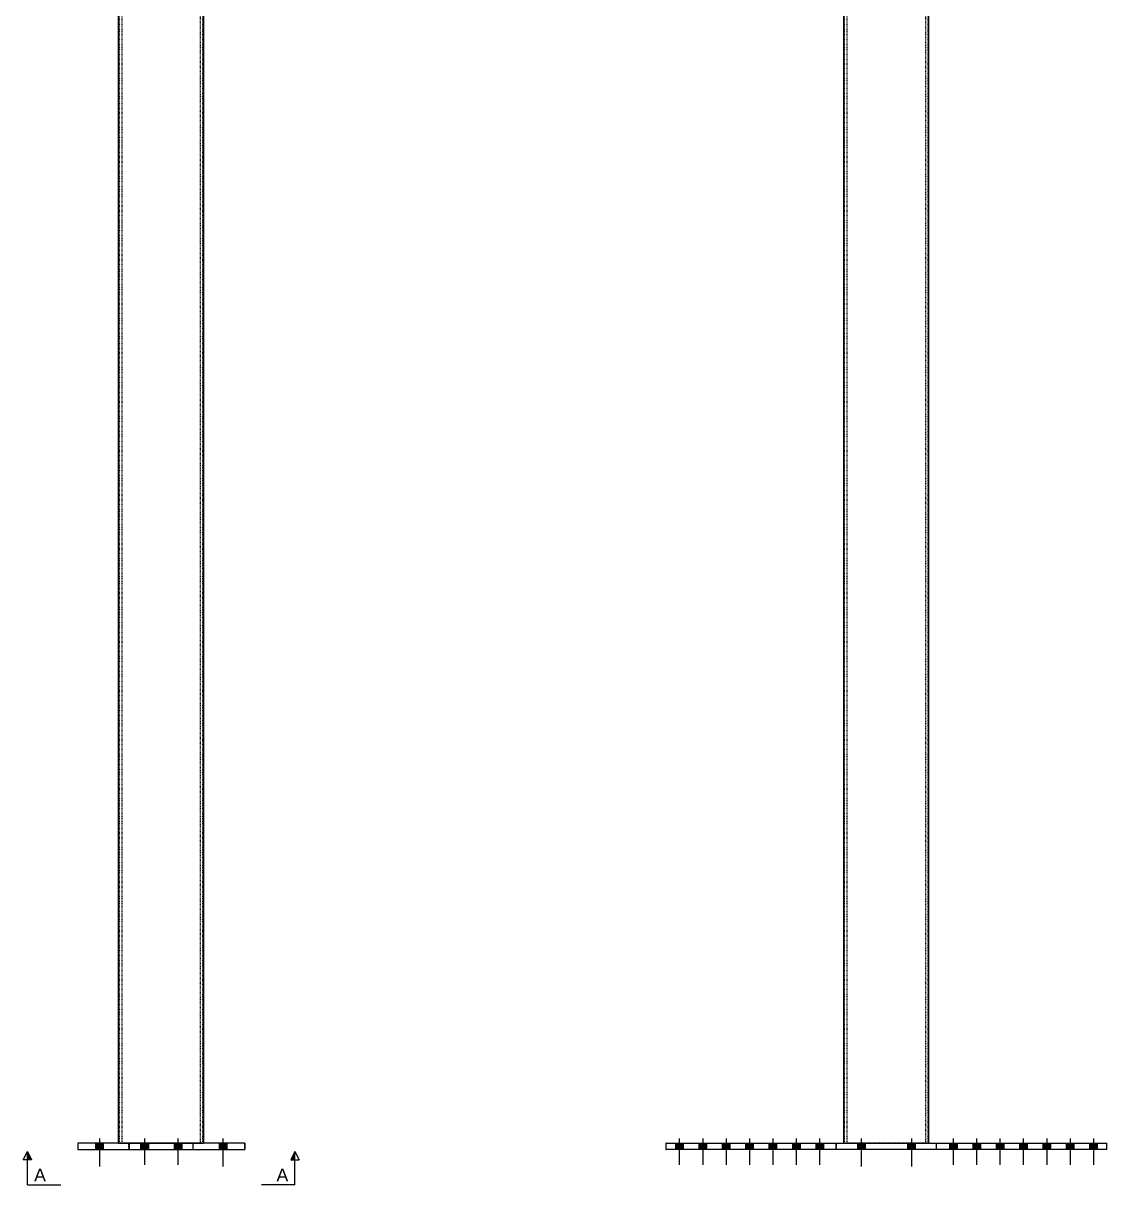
# Model space of a CAD drawing. Header units: millimetres. Extents: x 15962 to 71432, y 9666 to 72266.
# Drawn here: x 49365 to 52610, y 34282 to 37761 of the extents above; entities that cross this region are included whole.
import ezdxf

# ---------------------------------------------------------------- set-up
doc = ezdxf.new("R2010")
doc.units = ezdxf.units.MM
doc.header["$LTSCALE"] = 2
doc.linetypes.add('DXK_LINE_DOT1', pattern=[1.8814, 0.9407, -0.9407])
doc.styles.add('Arial', font='arial.ttf', dxfattribs={"height": 0.2})

msp = doc.modelspace()

# ---------------------------------------------------------------- hatches: boundary and pattern name
at = {"linetype": 'Continuous'}
for color, points in [(3, [(49605.0873, 34407.288), (49582.0873, 34407.288), (49582.0873, 34388.288), (49605.0873, 34388.288)]), (3, [(49605.0873, 34407.288), (49582.0873, 34407.288), (49582.0873, 34388.288), (49605.0873, 34388.288)]), (3, [(49717.0874, 34388.288), (49740.0874, 34388.288), (49740.0874, 34407.288), (49717.0874, 34407.288)]), (3, [(49717.0874, 34388.288), (49740.0874, 34388.288), (49740.0874, 34407.288), (49717.0874, 34407.288)]), (3, [(49717.0874, 34388.288), (49740.0874, 34388.288), (49740.0874, 34407.288), (49717.0874, 34407.288)]), (3, [(49717.0874, 34388.288), (49740.0874, 34388.288), (49740.0874, 34407.288), (49717.0874, 34407.288)]), (3, [(49717.0874, 34388.288), (49740.0874, 34388.288), (49740.0874, 34407.288), (49717.0874, 34407.288)]), (3, [(49717.0874, 34388.288), (49740.0874, 34388.288), (49740.0874, 34407.288), (49717.0874, 34407.288)]), (3, [(49717.0874, 34388.288), (49740.0874, 34388.288), (49740.0874, 34407.288), (49717.0874, 34407.288)]), (3, [(49740.0874, 34407.288), (49717.0874, 34407.288), (49717.0874, 34388.288), (49740.0874, 34388.288)]), (3, [(49740.0874, 34407.288), (49717.0874, 34407.288), (49717.0874, 34388.288), (49740.0874, 34388.288)]), (3, [(49740.0874, 34407.288), (49717.0874, 34407.288), (49717.0874, 34388.288), (49740.0874, 34388.288)]), (3, [(49740.0874, 34407.288), (49717.0874, 34407.288), (49717.0874, 34388.288), (49740.0874, 34388.288)]), (3, [(49740.0874, 34407.288), (49717.0874, 34407.288), (49717.0874, 34388.288), (49740.0874, 34388.288)]), (3, [(49740.0874, 34407.288), (49717.0874, 34407.288), (49717.0874, 34388.288), (49740.0874, 34388.288)]), (3, [(49740.0874, 34407.288), (49717.0874, 34407.288), (49717.0874, 34388.288), (49740.0874, 34388.288)]), (3, [(49817.0874, 34388.288), (49840.0874, 34388.288), (49840.0874, 34407.288), (49817.0874, 34407.288)]), (3, [(49817.0874, 34388.288), (49840.0874, 34388.288), (49840.0874, 34407.288), (49817.0874, 34407.288)]), (3, [(49817.0874, 34388.288), (49840.0874, 34388.288), (49840.0874, 34407.288), (49817.0874, 34407.288)]), (3, [(49817.0874, 34388.288), (49840.0874, 34388.288), (49840.0874, 34407.288), (49817.0874, 34407.288)]), (3, [(49817.0874, 34388.288), (49840.0874, 34388.288), (49840.0874, 34407.288), (49817.0874, 34407.288)]), (3, [(49817.0874, 34388.288), (49840.0874, 34388.288), (49840.0874, 34407.288), (49817.0874, 34407.288)]), (3, [(49817.0874, 34388.288), (49840.0874, 34388.288), (49840.0874, 34407.288), (49817.0874, 34407.288)]), (3, [(49840.0874, 34407.288), (49817.0874, 34407.288), (49817.0874, 34388.288), (49840.0874, 34388.288)]), (3, [(49840.0874, 34407.288), (49817.0874, 34407.288), (49817.0874, 34388.288), (49840.0874, 34388.288)]), (3, [(49840.0874, 34407.288), (49817.0874, 34407.288), (49817.0874, 34388.288), (49840.0874, 34388.288)]), (3, [(49840.0874, 34407.288), (49817.0874, 34407.288), (49817.0874, 34388.288), (49840.0874, 34388.288)]), (3, [(49840.0874, 34407.288), (49817.0874, 34407.288), (49817.0874, 34388.288), (49840.0874, 34388.288)]), (3, [(49840.0874, 34407.288), (49817.0874, 34407.288), (49817.0874, 34388.288), (49840.0874, 34388.288)]), (3, [(49840.0874, 34407.288), (49817.0874, 34407.288), (49817.0874, 34388.288), (49840.0874, 34388.288)]), (3, [(49952.09, 34388.288), (49975.09, 34388.288), (49975.09, 34407.288), (49952.09, 34407.288)]), (3, [(49952.09, 34388.288), (49975.09, 34388.288), (49975.09, 34407.288), (49952.09, 34407.288)]), (3, [(51341.6967, 34407.288), (51318.6967, 34407.288), (51318.6967, 34388.288), (51341.6967, 34388.288)]), (3, [(51341.6967, 34407.288), (51318.6967, 34407.288), (51318.6967, 34388.288), (51341.6967, 34388.288)]), (3, [(51411.6967, 34407.288), (51388.6967, 34407.288), (51388.6967, 34388.288), (51411.6967, 34388.288)]), (3, [(51411.6967, 34407.288), (51388.6967, 34407.288), (51388.6967, 34388.288), (51411.6967, 34388.288)]), (3, [(51481.6967, 34407.288), (51458.6967, 34407.288), (51458.6967, 34388.288), (51481.6967, 34388.288)]), (3, [(51481.6967, 34407.288), (51458.6967, 34407.288), (51458.6967, 34388.288), (51481.6967, 34388.288)]), (3, [(51551.6967, 34407.288), (51528.6967, 34407.288), (51528.6967, 34388.288), (51551.6967, 34388.288)]), (3, [(51551.6967, 34407.288), (51528.6967, 34407.288), (51528.6967, 34388.288), (51551.6967, 34388.288)]), (3, [(51621.6967, 34407.288), (51598.6967, 34407.288), (51598.6967, 34388.288), (51621.6967, 34388.288)]), (3, [(51621.6967, 34407.288), (51598.6967, 34407.288), (51598.6967, 34388.288), (51621.6967, 34388.288)]), (3, [(51691.6967, 34407.288), (51668.6967, 34407.288), (51668.6967, 34388.288), (51691.6967, 34388.288)]), (3, [(51691.6967, 34407.288), (51668.6967, 34407.288), (51668.6967, 34388.288), (51691.6967, 34388.288)]), (3, [(51761.6967, 34407.288), (51738.6967, 34407.288), (51738.6967, 34388.288), (51761.6967, 34388.288)]), (3, [(51761.6967, 34407.288), (51738.6967, 34407.288), (51738.6967, 34388.288), (51761.6967, 34388.288)]), (3, [(51863.7423, 34388.288), (51886.7423, 34388.288), (51886.7423, 34407.288), (51863.7423, 34407.288)]), (3, [(51886.7423, 34407.288), (51863.7423, 34407.288), (51863.7423, 34388.288), (51886.7423, 34388.288)]), (3, [(52013.7423, 34388.288), (52036.7423, 34388.288), (52036.7423, 34407.288), (52013.7423, 34407.288)]), (3, [(52036.7423, 34407.288), (52013.7423, 34407.288), (52013.7423, 34388.288), (52036.7423, 34388.288)]), (3, [(52138.7884, 34388.288), (52161.7884, 34388.288), (52161.7884, 34407.288), (52138.7884, 34407.288)]), (3, [(52138.7884, 34388.288), (52161.7884, 34388.288), (52161.7884, 34407.288), (52138.7884, 34407.288)]), (3, [(52208.7884, 34388.288), (52231.7884, 34388.288), (52231.7884, 34407.288), (52208.7884, 34407.288)]), (3, [(52208.7884, 34388.288), (52231.7884, 34388.288), (52231.7884, 34407.288), (52208.7884, 34407.288)]), (3, [(52278.7884, 34388.288), (52301.7884, 34388.288), (52301.7884, 34407.288), (52278.7884, 34407.288)]), (3, [(52278.7884, 34388.288), (52301.7884, 34388.288), (52301.7884, 34407.288), (52278.7884, 34407.288)]), (3, [(52348.7884, 34388.288), (52371.7884, 34388.288), (52371.7884, 34407.288), (52348.7884, 34407.288)]), (3, [(52348.7884, 34388.288), (52371.7884, 34388.288), (52371.7884, 34407.288), (52348.7884, 34407.288)]), (3, [(52418.7884, 34388.288), (52441.7884, 34388.288), (52441.7884, 34407.288), (52418.7884, 34407.288)]), (3, [(52418.7884, 34388.288), (52441.7884, 34388.288), (52441.7884, 34407.288), (52418.7884, 34407.288)]), (3, [(52488.7884, 34388.288), (52511.7884, 34388.288), (52511.7884, 34407.288), (52488.7884, 34407.288)]), (3, [(52488.7884, 34388.288), (52511.7884, 34388.288), (52511.7884, 34407.288), (52488.7884, 34407.288)]), (3, [(52558.7884, 34388.288), (52581.7884, 34388.288), (52581.7884, 34407.288), (52558.7884, 34407.288)]), (3, [(52558.7884, 34388.288), (52581.7884, 34388.288), (52581.7884, 34407.288), (52558.7884, 34407.288)]), (7, [(49390.4273, 34357.2881), (49377.9273, 34357.288), (49377.9273, 34382.288)]), (7, [(50179.2473, 34357.288), (50166.7473, 34357.288), (50179.2473, 34382.288)])]:
    msp.add_hatch(color=color, dxfattribs=at).paths.add_polyline_path(points)

# ---------------------------------------------------------------- linework, layer by layer
at = {"color": 7, "linetype": 'Continuous'}
for p, q in [((49651.0873, 34407.288), (49651.0873, 44138.288)), ((49906.0873, 34407.288), (49906.0873, 44138.288)), ((51822.7423, 34407.288), (51822.7423, 44138.288)), ((52077.7423, 34407.288), (52077.7423, 44138.288)), ((50028.5872, 34407.288), (49528.5873, 34407.288)), ((49528.5873, 34407.288), (49528.5873, 34388.288)), ((49684.0868, 34388.288), (49684.0868, 34407.288)), ((49874.0867, 34388.288), (49874.0867, 34407.288)), ((50028.5872, 34407.288), (50028.5872, 34388.288)), ((51290.2419, 34407.288), (52610.2444, 34407.288)), ((51290.2419, 34407.288), (51290.2419, 34388.288)), ((51800.2423, 34388.288), (51800.2423, 34407.288)), ((52100.2423, 34388.288), (52100.2423, 34407.288)), ((52610.2444, 34388.288), (52610.2444, 34407.288)), ((49365.4273, 34357.288), (49377.9273, 34382.288)), ((49377.9273, 34282.288), (49377.9273, 34382.288)), ((49377.9273, 34382.288), (49390.4273, 34357.2881)), ((49528.5873, 34388.288), (50028.5872, 34388.288)), ((50179.2473, 34382.288), (50166.7473, 34357.288)), ((50179.2473, 34282.288), (50179.2473, 34382.288)), ((50179.2473, 34382.288), (50191.7473, 34357.2881)), ((52610.2444, 34388.288), (51290.2419, 34388.288)), ((49390.4273, 34357.2881), (49365.4273, 34357.288)), ((50166.7473, 34357.288), (50191.7473, 34357.2881))]:
    msp.add_line(p, q, dxfattribs=at)
at = {"color": 7, "linetype": 'DXK_LINE_DOT1'}
for p, q in [((49652.0873, 34407.288), (49652.0873, 44138.288)), ((49653.5873, 34407.288), (49653.5873, 44138.288)), ((49661.5873, 34407.288), (49661.5873, 44138.288)), ((49895.5873, 44138.288), (49895.5873, 34407.288)), ((49903.5873, 34407.288), (49903.5873, 44138.288)), ((49905.0873, 44138.288), (49905.0873, 34407.288)), ((51823.7423, 34407.288), (51823.7423, 44138.288)), ((51825.2423, 34407.288), (51825.2423, 44138.288)), ((51833.2423, 34407.288), (51833.2423, 44138.288)), ((52067.2423, 44138.288), (52067.2423, 34407.288)), ((52075.2423, 34407.288), (52075.2423, 44138.288)), ((52076.7423, 44138.288), (52076.7423, 34407.288)), ((49528.5873, 34407.288), (49528.5873, 34388.288)), ((49651.0873, 34407.288), (49906.0873, 34407.288)), ((49653.5873, 34407.288), (49903.5873, 34407.288)), ((49681.8218, 34388.288), (49681.8218, 34407.288)), ((49874.0867, 34388.288), (49874.0867, 34407.288)), ((50028.5873, 34388.288), (50028.5873, 34407.288)), ((51290.4242, 34407.288), (51290.2419, 34407.288)), ((51290.4242, 34388.288), (51290.4242, 34407.288)), ((51800.2423, 34407.288), (51800.2423, 34388.288)), ((52077.7423, 34407.288), (51822.7423, 34407.288)), ((51825.2423, 34407.288), (52075.2423, 34407.288)), ((52100.2423, 34388.288), (52100.2423, 34407.288)), ((52610.06, 34388.288), (52610.06, 34407.288)), ((51290.2419, 34388.288), (51290.4242, 34388.288))]:
    msp.add_line(p, q, dxfattribs=at)
at = {"color": 3, "linetype": 'Continuous'}
for p, q in [((49582.0873, 34407.288), (49582.0873, 34388.288)), ((49582.0873, 34407.288), (49582.0873, 34388.288)), ((49593.5873, 34420.488), (49593.5873, 34337.288)), ((49593.5873, 34420.488), (49593.5873, 34337.288)), ((49605.0873, 34407.288), (49605.0873, 34388.288)), ((49605.0873, 34407.288), (49605.0873, 34388.288)), ((49717.0874, 34407.288), (49717.0874, 34388.288)), ((49717.0874, 34407.288), (49717.0874, 34388.288)), ((49717.0874, 34407.288), (49717.0874, 34388.288)), ((49717.0874, 34407.288), (49717.0874, 34388.288)), ((49717.0874, 34407.288), (49717.0874, 34388.288)), ((49717.0874, 34407.288), (49717.0874, 34388.288)), ((49717.0874, 34407.288), (49717.0874, 34388.288)), ((49717.0874, 34407.288), (49717.0874, 34388.288)), ((49717.0874, 34407.288), (49717.0874, 34388.288)), ((49717.0874, 34407.288), (49717.0874, 34388.288)), ((49717.0874, 34407.288), (49717.0874, 34388.288)), ((49717.0874, 34407.288), (49717.0874, 34388.288)), ((49717.0874, 34407.288), (49717.0874, 34388.288)), ((49717.0874, 34407.288), (49717.0874, 34388.288)), ((49728.5874, 34420.488), (49728.5874, 34342.288)), ((49728.5874, 34420.488), (49728.5874, 34342.288)), ((49728.5874, 34420.488), (49728.5874, 34342.288)), ((49728.5874, 34420.488), (49728.5874, 34342.288)), ((49728.5874, 34420.488), (49728.5874, 34342.288)), ((49728.5874, 34420.488), (49728.5874, 34342.288)), ((49728.5874, 34420.488), (49728.5874, 34342.288)), ((49728.5874, 34420.488), (49728.5874, 34342.288)), ((49728.5874, 34420.488), (49728.5874, 34342.288)), ((49728.5874, 34420.488), (49728.5874, 34342.288)), ((49728.5874, 34420.488), (49728.5874, 34342.288)), ((49728.5874, 34420.488), (49728.5874, 34342.288)), ((49728.5874, 34420.488), (49728.5874, 34342.288)), ((49728.5874, 34420.488), (49728.5874, 34342.288)), ((49740.0874, 34407.288), (49740.0874, 34388.288)), ((49740.0874, 34407.288), (49740.0874, 34388.288)), ((49740.0874, 34407.288), (49740.0874, 34388.288)), ((49740.0874, 34407.288), (49740.0874, 34388.288)), ((49740.0874, 34407.288), (49740.0874, 34388.288)), ((49740.0874, 34407.288), (49740.0874, 34388.288)), ((49740.0874, 34407.288), (49740.0874, 34388.288)), ((49740.0874, 34407.288), (49740.0874, 34388.288)), ((49740.0874, 34407.288), (49740.0874, 34388.288)), ((49740.0874, 34407.288), (49740.0874, 34388.288)), ((49740.0874, 34407.288), (49740.0874, 34388.288)), ((49740.0874, 34407.288), (49740.0874, 34388.288)), ((49740.0874, 34407.288), (49740.0874, 34388.288)), ((49740.0874, 34407.288), (49740.0874, 34388.288)), ((49817.0874, 34407.288), (49817.0874, 34388.288)), ((49817.0874, 34407.288), (49817.0874, 34388.288)), ((49817.0874, 34407.288), (49817.0874, 34388.288)), ((49817.0874, 34407.288), (49817.0874, 34388.288)), ((49817.0874, 34407.288), (49817.0874, 34388.288)), ((49817.0874, 34407.288), (49817.0874, 34388.288)), ((49817.0874, 34407.288), (49817.0874, 34388.288)), ((49817.0874, 34407.288), (49817.0874, 34388.288)), ((49817.0874, 34407.288), (49817.0874, 34388.288)), ((49817.0874, 34407.288), (49817.0874, 34388.288)), ((49817.0874, 34407.288), (49817.0874, 34388.288)), ((49817.0874, 34407.288), (49817.0874, 34388.288)), ((49817.0874, 34407.288), (49817.0874, 34388.288)), ((49817.0874, 34407.288), (49817.0874, 34388.288)), ((49828.5874, 34420.488), (49828.5874, 34342.288)), ((49828.5874, 34420.488), (49828.5874, 34342.288)), ((49828.5874, 34420.488), (49828.5874, 34342.288)), ((49828.5874, 34420.488), (49828.5874, 34342.288)), ((49828.5874, 34420.488), (49828.5874, 34342.288)), ((49828.5874, 34420.488), (49828.5874, 34342.288)), ((49828.5874, 34420.488), (49828.5874, 34342.288)), ((49828.5874, 34420.488), (49828.5874, 34342.288)), ((49828.5874, 34420.488), (49828.5874, 34342.288)), ((49828.5874, 34420.488), (49828.5874, 34342.288)), ((49828.5874, 34420.488), (49828.5874, 34342.288)), ((49828.5874, 34420.488), (49828.5874, 34342.288)), ((49828.5874, 34420.488), (49828.5874, 34342.288)), ((49828.5874, 34420.488), (49828.5874, 34342.288)), ((49840.0874, 34407.288), (49840.0874, 34388.288)), ((49840.0874, 34407.288), (49840.0874, 34388.288)), ((49840.0874, 34407.288), (49840.0874, 34388.288)), ((49840.0874, 34407.288), (49840.0874, 34388.288)), ((49840.0874, 34407.288), (49840.0874, 34388.288)), ((49840.0874, 34407.288), (49840.0874, 34388.288)), ((49840.0874, 34407.288), (49840.0874, 34388.288)), ((49840.0874, 34407.288), (49840.0874, 34388.288)), ((49840.0874, 34407.288), (49840.0874, 34388.288)), ((49840.0874, 34407.288), (49840.0874, 34388.288)), ((49840.0874, 34407.288), (49840.0874, 34388.288)), ((49840.0874, 34407.288), (49840.0874, 34388.288)), ((49840.0874, 34407.288), (49840.0874, 34388.288)), ((49840.0874, 34407.288), (49840.0874, 34388.288)), ((49952.09, 34407.288), (49952.09, 34388.288)), ((49952.09, 34407.288), (49952.09, 34388.288)), ((49963.59, 34420.488), (49963.59, 34337.288)), ((49963.59, 34420.488), (49963.59, 34337.288)), ((49975.09, 34407.288), (49975.09, 34388.288)), ((49975.09, 34407.288), (49975.09, 34388.288)), ((51318.6967, 34407.288), (51318.6967, 34388.288)), ((51318.6967, 34407.288), (51318.6967, 34388.288)), ((51330.1967, 34420.488), (51330.1967, 34342.288)), ((51330.1967, 34420.488), (51330.1967, 34342.288)), ((51341.6967, 34407.288), (51341.6967, 34388.288)), ((51341.6967, 34407.288), (51341.6967, 34388.288)), ((51388.6967, 34407.288), (51388.6967, 34388.288)), ((51388.6967, 34407.288), (51388.6967, 34388.288)), ((51400.1967, 34420.488), (51400.1967, 34342.288)), ((51400.1967, 34420.488), (51400.1967, 34342.288)), ((51411.6967, 34407.288), (51411.6967, 34388.288)), ((51411.6967, 34407.288), (51411.6967, 34388.288)), ((51458.6967, 34407.288), (51458.6967, 34388.288)), ((51458.6967, 34407.288), (51458.6967, 34388.288)), ((51470.1967, 34420.488), (51470.1967, 34342.288)), ((51470.1967, 34420.488), (51470.1967, 34342.288)), ((51481.6967, 34407.288), (51481.6967, 34388.288)), ((51481.6967, 34407.288), (51481.6967, 34388.288)), ((51528.6967, 34407.288), (51528.6967, 34388.288)), ((51528.6967, 34407.288), (51528.6967, 34388.288)), ((51540.1967, 34420.488), (51540.1967, 34342.288)), ((51540.1967, 34420.488), (51540.1967, 34342.288)), ((51551.6967, 34407.288), (51551.6967, 34388.288)), ((51551.6967, 34407.288), (51551.6967, 34388.288)), ((51598.6967, 34407.288), (51598.6967, 34388.288)), ((51598.6967, 34407.288), (51598.6967, 34388.288)), ((51610.1967, 34420.488), (51610.1967, 34342.288)), ((51610.1967, 34420.488), (51610.1967, 34342.288)), ((51621.6967, 34407.288), (51621.6967, 34388.288)), ((51621.6967, 34407.288), (51621.6967, 34388.288)), ((51668.6967, 34407.288), (51668.6967, 34388.288)), ((51668.6967, 34407.288), (51668.6967, 34388.288)), ((51680.1967, 34420.488), (51680.1967, 34342.288)), ((51680.1967, 34420.488), (51680.1967, 34342.288)), ((51691.6967, 34407.288), (51691.6967, 34388.288)), ((51691.6967, 34407.288), (51691.6967, 34388.288)), ((51738.6967, 34407.288), (51738.6967, 34388.288)), ((51738.6967, 34407.288), (51738.6967, 34388.288)), ((51750.1967, 34420.488), (51750.1967, 34342.288)), ((51750.1967, 34420.488), (51750.1967, 34342.288)), ((51761.6967, 34407.288), (51761.6967, 34388.288)), ((51761.6967, 34407.288), (51761.6967, 34388.288)), ((51863.7423, 34407.288), (51863.7423, 34388.288)), ((51863.7423, 34407.288), (51863.7423, 34388.288)), ((51875.2423, 34420.488), (51875.2423, 34337.288)), ((51875.2423, 34420.488), (51875.2423, 34337.288)), ((51886.7423, 34407.288), (51886.7423, 34388.288)), ((51886.7423, 34407.288), (51886.7423, 34388.288)), ((52013.7423, 34407.288), (52013.7423, 34388.288)), ((52013.7423, 34407.288), (52013.7423, 34388.288)), ((52025.2423, 34420.488), (52025.2423, 34337.288)), ((52025.2423, 34420.488), (52025.2423, 34337.288)), ((52036.7423, 34407.288), (52036.7423, 34388.288)), ((52036.7423, 34407.288), (52036.7423, 34388.288)), ((52138.7884, 34407.288), (52138.7884, 34388.288)), ((52138.7884, 34407.288), (52138.7884, 34388.288)), ((52150.2884, 34420.488), (52150.2884, 34342.288)), ((52150.2884, 34420.488), (52150.2884, 34342.288)), ((52161.7884, 34407.288), (52161.7884, 34388.288)), ((52161.7884, 34407.288), (52161.7884, 34388.288)), ((52208.7884, 34407.288), (52208.7884, 34388.288)), ((52208.7884, 34407.288), (52208.7884, 34388.288)), ((52220.2884, 34420.488), (52220.2884, 34342.288)), ((52220.2884, 34420.488), (52220.2884, 34342.288)), ((52231.7884, 34407.288), (52231.7884, 34388.288)), ((52231.7884, 34407.288), (52231.7884, 34388.288)), ((52278.7884, 34407.288), (52278.7884, 34388.288)), ((52278.7884, 34407.288), (52278.7884, 34388.288)), ((52290.2884, 34420.488), (52290.2884, 34342.288)), ((52290.2884, 34420.488), (52290.2884, 34342.288)), ((52301.7884, 34407.288), (52301.7884, 34388.288)), ((52301.7884, 34407.288), (52301.7884, 34388.288)), ((52348.7884, 34407.288), (52348.7884, 34388.288)), ((52348.7884, 34407.288), (52348.7884, 34388.288)), ((52360.2884, 34420.488), (52360.2884, 34342.288)), ((52360.2884, 34420.488), (52360.2884, 34342.288)), ((52371.7884, 34407.288), (52371.7884, 34388.288)), ((52371.7884, 34407.288), (52371.7884, 34388.288)), ((52418.7884, 34407.288), (52418.7884, 34388.288)), ((52418.7884, 34407.288), (52418.7884, 34388.288)), ((52430.2884, 34420.488), (52430.2884, 34342.288)), ((52430.2884, 34420.488), (52430.2884, 34342.288)), ((52441.7884, 34407.288), (52441.7884, 34388.288)), ((52441.7884, 34407.288), (52441.7884, 34388.288)), ((52488.7884, 34407.288), (52488.7884, 34388.288)), ((52488.7884, 34407.288), (52488.7884, 34388.288)), ((52500.2884, 34420.488), (52500.2884, 34342.288)), ((52500.2884, 34420.488), (52500.2884, 34342.288)), ((52511.7884, 34407.288), (52511.7884, 34388.288)), ((52511.7884, 34407.288), (52511.7884, 34388.288)), ((52558.7884, 34407.288), (52558.7884, 34388.288)), ((52558.7884, 34407.288), (52558.7884, 34388.288)), ((52570.2884, 34420.488), (52570.2884, 34342.288)), ((52570.2884, 34420.488), (52570.2884, 34342.288)), ((52581.7884, 34407.288), (52581.7884, 34388.288)), ((52581.7884, 34407.288), (52581.7884, 34388.288))]:
    msp.add_line(p, q, dxfattribs=at)

# ---------------------------------------------------------------- wipeouts: each hides what was drawn before it
at = {"color": 0, "linetype": 'Continuous'}
for points in [[(49433.4741, 34292.288), (49433.4741, 34332.288), (49397.9273, 34332.288), (49397.9273, 34292.288)], [(50159.2473, 34292.288), (50159.2473, 34332.288), (50123.7004, 34332.288), (50123.7004, 34292.288)]]:
    msp.add_wipeout(points, dxfattribs=at)

# ---------------------------------------------------------------- next in the draw order: linework, layer by layer
at = {"color": 7, "linetype": 'Continuous'}
for p, q in [((49377.9273, 34282.288), (49477.9273, 34282.288)), ((50179.2473, 34282.288), (50079.2473, 34282.288))]:
    msp.add_line(p, q, dxfattribs=at)

# ---------------------------------------------------------------- next in the draw order: texts
at = {"color": 3, "linetype": 'Continuous', "style": 'Arial'}
for p in [(49397.9273, 34292.288), (50123.7004, 34292.288)]:
    msp.add_text('A', height=38.2031, dxfattribs=at).set_placement(p)

doc.saveas('drawing.dxf')
